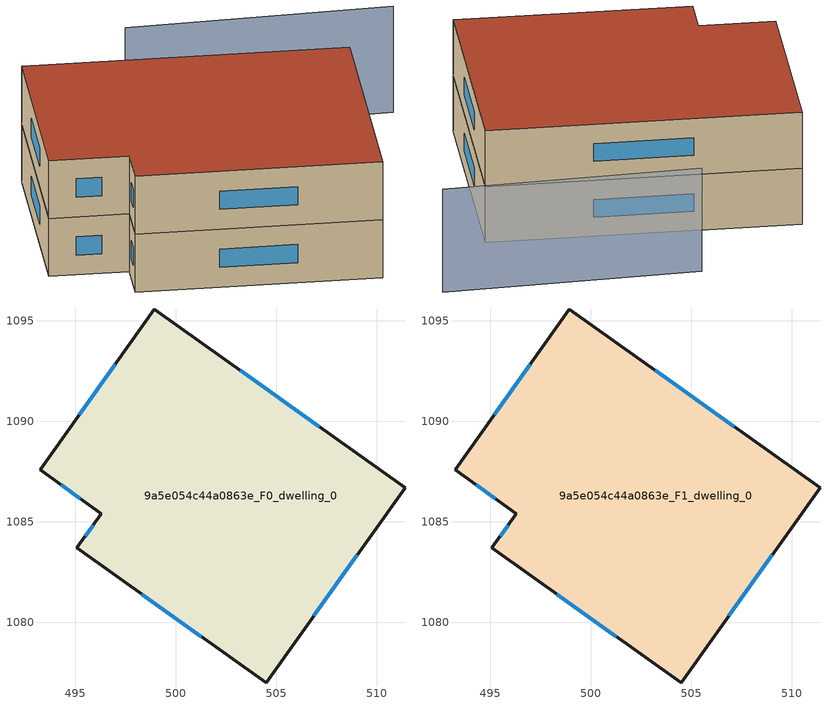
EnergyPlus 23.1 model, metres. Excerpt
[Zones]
9a5e054c44a0863e_F0_dwelling_0
 floor ground (EU_floor_Construction): 511.41,1086.7 504.5,1077 495.09,1083.71 496.31,1085.42 493.25,1087.59 498.94,1095.58 z0
 wall outside (EU_wall_Construction): 493.25,1087.59 496.31,1085.42 495.09,1083.71 504.5,1077 511.41,1086.7 498.94,1095.58 493.25,1087.59 z0:3
 window (EU_Window_Construction): 494.3,1086.85 495.26,1086.16 / 496.99,1092.84 495.2,1090.32 / 507.14,1089.74 503.21,1092.54 / 506.87,1080.32 509.04,1083.38 / 498.31,1081.41 501.28,1079.3 / 495.89,1084.83 495.51,1084.29 z1.03:1.97
9a5e054c44a0863e_F1_dwelling_0
 floor to 9a5e054c44a0863e_F0_dwelling_0 (EU_floor_Construction): 511.4,1086.7 504.5,1077 495.09,1083.71 496.31,1085.42 493.25,1087.59 498.94,1095.58 z3
 wall outside (EU_wall_Construction): 493.25,1087.59 496.31,1085.42 495.09,1083.71 504.5,1077 511.41,1086.7 498.94,1095.58 493.25,1087.59 z3:6
 window (EU_Window_Construction): 494.3,1086.85 495.26,1086.16 / 496.99,1092.84 495.2,1090.32 / 507.14,1089.74 503.21,1092.54 / 506.87,1080.32 509.04,1083.38 / 498.31,1081.41 501.28,1079.3 / 495.89,1084.83 495.51,1084.29 z4.03:4.97
 roof outside (EU_roof_Construction): 504.5,1077 511.41,1086.7 498.94,1095.58 493.25,1087.59 496.31,1085.42 495.09,1083.71 z6
shading: 516.46,1089.17 505.84,1095.97 z0:5.5
[Building]
EU S2 Campaign: North Axis=0; Terrain=City; Solar Distribution=FullExterior
[Site:Location]
Cape.Town.Intl.AP: Latitude=-33.965; Longitude=18.602; Time Zone=2; Elevation=46
[SizingPeriod:WeatherFileDays]
AnnualSizingPeriod: Begin Month=1; Begin Day of Month=1; End Month=12; End Day of Month=31; Day of Week for Start Day=Monday; Use Weather File Daylight Saving Period=No; Use Weather File Rain and Snow Indicators=No
[MATERIAL]
EU_InternalMass_Material: Roughness=MediumRough; Thickness=0.1; Conductivity=1; Density=1800; Specific Heat=900; Thermal Absorptance=0.9; Solar Absorptance=0.7; Visible Absorptance=0.7
[MATERIAL:NOMASS] Roughness=MediumRough; Thermal Absorptance=0.9; Solar Absorptance=0.7; Visible Absorptance=0.7
Name | Thermal Resistance
EU_wall_NoMass | 0.493876
EU_roof_NoMass | 0.449382
EU_floor_NoMass | 1.25
[WINDOWMATERIAL:SIMPLEGLAZINGSYSTEM]
EU_Window_SimpleGlazing: UFactor=4.4; Solar Heat Gain Coefficient=0.85; Visible Transmittance=0.85
[CONSTRUCTION]
EU_wall_Construction: EU_wall_NoMass
EU_roof_Construction: EU_roof_NoMass
EU_floor_Construction: EU_floor_NoMass
EU_Window_Construction: EU_Window_SimpleGlazing
EU_InternalMass_Construction: EU_InternalMass_Material
[ZONE] Type=1; Multiplier=1; Ceiling Height=autocalculate; Floor Area=autocalculate; Part of Total Floor Area=Yes
Name | Volume
9a5e054c44a0863e_F0_dwelling_0 | 522.729
9a5e054c44a0863e_F1_dwelling_0 | 522.73
[INTERNALMASS] Construction=EU_InternalMass_Construction; Surface Area=174.243
Name | Zone or ZoneList
9a5e054c44a0863e_F0_dwelling_0_EU_InternalMass | 9a5e054c44a0863e_F0_dwelling_0
9a5e054c44a0863e_F1_dwelling_0_EU_InternalMass | 9a5e054c44a0863e_F1_dwelling_0
[OTHEREQUIPMENT] Fuel Type=Electricity; Design Level Calculation Method=Watts/Area; Power per Zone Floor Area=1; Fraction Latent=0; Fraction Radiant=0; Fraction Lost=0; Carbon Dioxide Generation Rate=0; EndUse Subcategory=EU_Step8_InternalGains
Name | Zone or ZoneList or Space or SpaceList | Schedule
EU_Step8_InternalGain_9a5e054c44a0863e_F0_dwelling_0_f000 | 9a5e054c44a0863e_F0_dwelling_0 | EU_Step8_GainSchedule_9a5e054c44a0863e_F0_dwelling_0_f000
EU_Step8_InternalGain_9a5e054c44a0863e_F1_dwelling_0_f000 | 9a5e054c44a0863e_F1_dwelling_0 | EU_Step8_GainSchedule_9a5e054c44a0863e_F1_dwelling_0_f000
[ZONEVENTILATION:DESIGNFLOWRATE] Schedule=EU_AlwaysOn; Design Flow Rate Calculation Method=AirChanges/Hour; Air Changes per Hour=0.64; Ventilation Type=Natural; Fan Pressure Rise=0; Fan Total Efficiency=1; Constant Term Coefficient=1; Temperature Term Coefficient=0; Velocity Term Coefficient=0; Velocity Squared Term Coefficient=0; Minimum Indoor Temperature=-100; Maximum Indoor Temperature=100; Delta Temperature=-100; Minimum Outdoor Temperature=-100; Maximum Outdoor Temperature=100; Maximum Wind Speed=40
Name | Zone or ZoneList or Space or SpaceList
EU_ConstantAir_9a5e054c44a0863e_F0_dwelling_0 | 9a5e054c44a0863e_F0_dwelling_0
EU_ConstantAir_9a5e054c44a0863e_F1_dwelling_0 | 9a5e054c44a0863e_F1_dwelling_0
[HVACTEMPLATE:THERMOSTAT] Constant Heating Setpoint=20; Constant Cooling Setpoint=50
EU_HeatOnly_9a5e054c44a0863e_F0_dwelling_0; EU_HeatOnly_9a5e054c44a0863e_F1_dwelling_0
[HVACTEMPLATE:ZONE:IDEALLOADSAIRSYSTEM] System Availability Schedule=EU_AlwaysOn; Maximum Heating Supply Air Temperature=50; Minimum Cooling Supply Air Temperature=13; Maximum Heating Supply Air Humidity Ratio=0.0156; Minimum Cooling Supply Air Humidity Ratio=0.0077; Heating Limit=NoLimit; Cooling Limit=NoLimit; Heating Availability Schedule=EU_AlwaysOn; Cooling Availability Schedule=EU_CoolingOff; Dehumidification Control Type=ConstantSensibleHeatRatio; Cooling Sensible Heat Ratio=0.7; Dehumidification Setpoint=60; Humidification Control Type=None; Humidification Setpoint=30; Outdoor Air Method=None; Outdoor Air Flow Rate per Person=0.00944; Outdoor Air Flow Rate per Zone Floor Area=0; Outdoor Air Flow Rate per Zone=0; Demand Controlled Ventilation Type=None; Outdoor Air Economizer Type=NoEconomizer; Heat Recovery Type=None; Sensible Heat Recovery Effectiveness=0.7; Latent Heat Recovery Effectiveness=0.65
Name | Template Thermostat
9a5e054c44a0863e_F0_dwelling_0 | EU_HeatOnly_9a5e054c44a0863e_F0_dwelling_0
9a5e054c44a0863e_F1_dwelling_0 | EU_HeatOnly_9a5e054c44a0863e_F1_dwelling_0
[SIZING:ZONE] Zone Cooling Design Supply Air Temperature Input Method=SupplyAirTemperature; Zone Cooling Design Supply Air Temperature=13; Zone Heating Design Supply Air Temperature Input Method=SupplyAirTemperature; Zone Heating Design Supply Air Temperature=50; Zone Cooling Design Supply Air Humidity Ratio=0.008; Zone Heating Design Supply Air Humidity Ratio=0.008; Cooling Design Air Flow Method=DesignDay; Cooling Design Air Flow Rate=0; Cooling Minimum Air Flow per Zone Floor Area=0.000762; Cooling Minimum Air Flow=0; Cooling Minimum Air Flow Fraction=0.2; Heating Design Air Flow Method=DesignDay; Heating Design Air Flow Rate=0; Heating Maximum Air Flow per Zone Floor Area=0.002032; Heating Maximum Air Flow=0.141576; Heating Maximum Air Flow Fraction=0.3; Account for Dedicated Outdoor Air System=No; Dedicated Outdoor Air System Control Strategy=NeutralSupplyAir; Dedicated Outdoor Air Low Setpoint Temperature for Design=autosize; Dedicated Outdoor Air High Setpoint Temperature for Design=autosize; Zone Load Sizing Method=Sensible Load Only No Latent Load; Zone Latent Cooling Design Supply Air Humidity Ratio Input Method=HumidityRatioDifference; Zone Cooling Design Supply Air Humidity Ratio Difference=0.005; Zone Latent Heating Design Supply Air Humidity Ratio Input Method=HumidityRatioDifference; Zone Humidification Design Supply Air Humidity Ratio Difference=0.005
9a5e054c44a0863e_F0_dwelling_0; 9a5e054c44a0863e_F1_dwelling_0
[SCHEDULE:CONSTANT]
Name | Hourly Value
EU_AlwaysOn | 1
EU_CoolingOff | 0
[SCHEDULE:FILE] Column Number=1; Rows to Skip at Top=0; Number of Hours of Data=8760; Column Separator=Comma; Interpolate to Timestep=No; Minutes per Item=60; Adjust Schedule for Daylight Savings=Yes
Name | File
EU_Step8_GainSchedule_9a5e054c44a0863e_F0_dwelling_0_f000 | ../../schedules/9a5e054c44a0863e/9a5e054c44a0863e_F0_dwelling_0_f000_gain.csv
EU_Step8_GainSchedule_9a5e054c44a0863e_F1_dwelling_0_f000 | ../../schedules/9a5e054c44a0863e/9a5e054c44a0863e_F1_dwelling_0_f000_gain.csv
